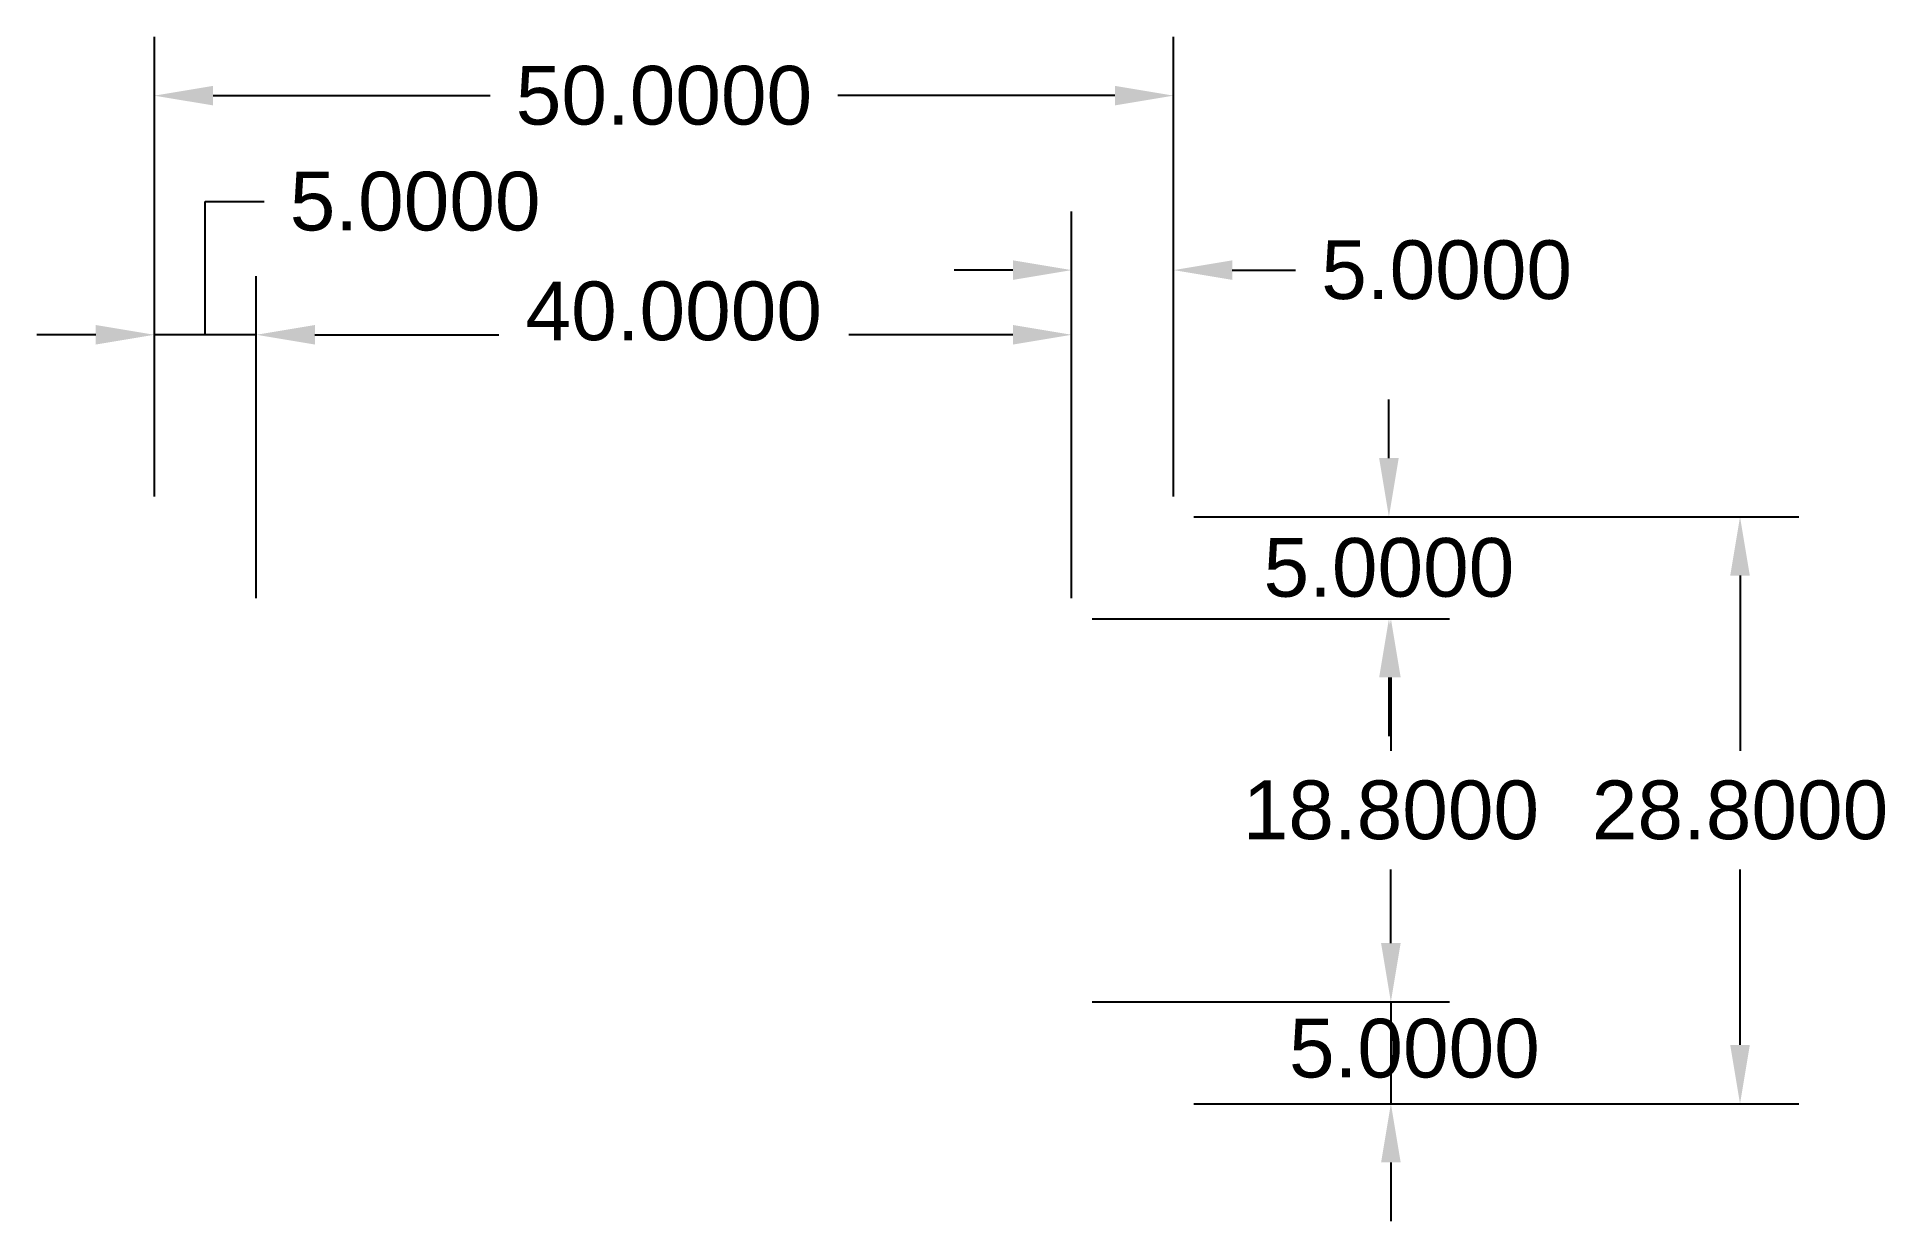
# Paper-space layout 'Layout2' of a CAD drawing. Header units: inches. Extents: x 4.82 to 10.49, y 3.88 to 7.51.
import ezdxf

# ---------------------------------------------------------------- set-up
doc = ezdxf.new("R2010")
doc.units = ezdxf.units.IN
doc.header["$MEASUREMENT"] = 0
doc.layers.get('0').update_dxf_attribs({"true_color": 0xc2ced6})
doc.styles.get("Standard").update_dxf_attribs({"font": 'arial.ttf'})
doc.dimstyles.new('Annotative', dxfattribs={"dimscale": 0, "dimtxt": 0.18, "dimasz": 0.18, "dimexe": 0.18, "dimexo": 0.0625, "dimgap": 0.09, "dimtad": 0, "dimtih": 1, "dimtoh": 1, "dimdec": 4, "dimzin": 0, "dimdsep": 46, "dimtxsty": 'Standard', "dimcen": 0.09, "dimadec": 0, "dimazin": 0, "dimtfac": 1, "dimtdec": 4, "dimtofl": 0, "dimtmove": 0, "dimatfit": 3, "dimfxl": 1, "dimtolj": 1, "dimtzin": 0, "dimarcsym": 0})

# ---------------------------------------------------------------- blocks, each defined once
blk = doc.blocks.new('*D25')
at = {"color": 0, "lineweight": -2, "transparency": 16777216}
for p, q in [((8.9654, 6.2223), (8.9654, 6.4023)), ((8.3675, 6.0423), (9.1454, 6.0423)), ((8.055, 5.7298), (9.1454, 5.7298)), ((8.9654, 5.5498), (8.9654, 5.3698))]:
    blk.add_line(p, q, dxfattribs=at)
at = {"color": 0, "transparency": 16777216}
for points in [[(8.9354, 6.2223), (8.9954, 6.2223), (8.9654, 6.0423)], [(8.9354, 5.5498), (8.9954, 5.5498), (8.9654, 5.7298)]]:
    blk.add_solid(points, dxfattribs=at)
at = {"layer": 'Defpoints', "color": 0, "transparency": 16777216}
for p in [(8.305, 6.0423), (7.9925, 5.7298), (8.9654, 5.7298)]:
    blk.add_point(p, dxfattribs=at)
at = {"color": 0, "transparency": 16777216, "insert": (8.9654, 5.886), "char_height": 0.18, "attachment_point": 5}
blk.add_mtext('\\A1;5.0000', dxfattribs=at)
blk = doc.blocks.new('*D26')
at = {"color": 0, "lineweight": -2, "transparency": 16777216}
for p, q in [((8.055, 5.7298), (9.1514, 5.7298)), ((8.9714, 5.5498), (8.9714, 5.3242)), ((8.9714, 4.7348), (8.9714, 4.9604)), ((8.055, 4.5548), (9.1514, 4.5548))]:
    blk.add_line(p, q, dxfattribs=at)
at = {"color": 0, "transparency": 16777216}
for points in [[(8.9414, 5.5498), (9.0014, 5.5498), (8.9714, 5.7298)], [(8.9414, 4.7348), (9.0014, 4.7348), (8.9714, 4.5548)]]:
    blk.add_solid(points, dxfattribs=at)
at = {"layer": 'Defpoints', "color": 0, "transparency": 16777216}
for p in [(7.9925, 5.7298), (7.9925, 4.5548), (8.9714, 4.5548)]:
    blk.add_point(p, dxfattribs=at)
at = {"color": 0, "transparency": 16777216, "insert": (8.9714, 5.1423), "char_height": 0.18, "attachment_point": 5}
blk.add_mtext('\\A1;18.8000', dxfattribs=at)
blk = doc.blocks.new('*D27')
at = {"color": 0, "lineweight": -2, "transparency": 16777216}
for p, q in [((8.9714, 4.7348), (8.9714, 4.9148)), ((8.055, 4.5548), (9.1514, 4.5548)), ((8.9714, 4.5548), (8.9714, 4.2423)), ((8.3675, 4.2423), (9.1514, 4.2423)), ((8.9714, 4.0623), (8.9714, 3.8823))]:
    blk.add_line(p, q, dxfattribs=at)
at = {"color": 0, "transparency": 16777216}
for points in [[(8.9414, 4.7348), (9.0014, 4.7348), (8.9714, 4.5548)], [(8.9414, 4.0623), (9.0014, 4.0623), (8.9714, 4.2423)]]:
    blk.add_solid(points, dxfattribs=at)
at = {"layer": 'Defpoints', "color": 0, "transparency": 16777216}
for p in [(7.9925, 4.5548), (8.305, 4.2423), (8.9714, 4.2423)]:
    blk.add_point(p, dxfattribs=at)
at = {"color": 0, "transparency": 16777216, "insert": (9.0435, 4.4114), "char_height": 0.18, "attachment_point": 5}
blk.add_mtext('\\A1;5.0000', dxfattribs=at)
blk = doc.blocks.new('*D28')
at = {"color": 0, "lineweight": -2, "transparency": 16777216}
for p, q in [((8.3675, 6.0423), (10.222, 6.0423)), ((10.042, 5.8623), (10.042, 5.3242)), ((10.042, 4.4223), (10.042, 4.9604)), ((8.3675, 4.2423), (10.222, 4.2423))]:
    blk.add_line(p, q, dxfattribs=at)
at = {"color": 0, "transparency": 16777216}
for points in [[(10.012, 5.8623), (10.072, 5.8623), (10.042, 6.0423)], [(10.012, 4.4223), (10.072, 4.4223), (10.042, 4.2423)]]:
    blk.add_solid(points, dxfattribs=at)
at = {"layer": 'Defpoints', "color": 0, "transparency": 16777216}
for p in [(8.305, 6.0423), (8.305, 4.2423), (10.042, 4.2423)]:
    blk.add_point(p, dxfattribs=at)
at = {"color": 0, "transparency": 16777216, "insert": (10.042, 5.1423), "char_height": 0.18, "attachment_point": 5}
blk.add_mtext('\\A1;28.8000', dxfattribs=at)
blk = doc.blocks.new('*D29')
at = {"color": 0, "lineweight": -2, "transparency": 16777216}
for p, q in [((7.9925, 5.7923), (7.9925, 6.979)), ((8.305, 6.1048), (8.305, 6.979)), ((7.8125, 6.799), (7.6325, 6.799)), ((8.485, 6.799), (8.6791, 6.799))]:
    blk.add_line(p, q, dxfattribs=at)
at = {"color": 0, "transparency": 16777216}
for points in [[(7.8125, 6.829), (7.8125, 6.769), (7.9925, 6.799)], [(8.485, 6.829), (8.485, 6.769), (8.305, 6.799)]]:
    blk.add_solid(points, dxfattribs=at)
at = {"layer": 'Defpoints', "color": 0, "transparency": 16777216}
for p in [(7.9925, 6.799), (8.305, 6.0423), (7.9925, 5.7298)]:
    blk.add_point(p, dxfattribs=at)
at = {"color": 0, "transparency": 16777216, "insert": (9.1424, 6.799), "char_height": 0.18, "attachment_point": 5}
blk.add_mtext('\\A1;5.0000', dxfattribs=at)
blk = doc.blocks.new('*D30')
at = {"color": 0, "lineweight": -2, "transparency": 16777216}
for p, q in [((5.4925, 5.7923), (5.4925, 6.7806)), ((7.9925, 5.7923), (7.9925, 6.7806)), ((5.6725, 6.6006), (6.2357, 6.6006)), ((7.8125, 6.6006), (7.3094, 6.6006))]:
    blk.add_line(p, q, dxfattribs=at)
at = {"color": 0, "transparency": 16777216}
for points in [[(5.6725, 6.6306), (5.6725, 6.5706), (5.4925, 6.6006)], [(7.8125, 6.6306), (7.8125, 6.5706), (7.9925, 6.6006)]]:
    blk.add_solid(points, dxfattribs=at)
at = {"layer": 'Defpoints', "color": 0, "transparency": 16777216}
for p in [(5.4925, 6.6006), (5.4925, 5.7298), (7.9925, 5.7298)]:
    blk.add_point(p, dxfattribs=at)
at = {"color": 0, "transparency": 16777216, "insert": (6.7725, 6.6727), "char_height": 0.18, "attachment_point": 5}
blk.add_mtext('\\A1;40.0000', dxfattribs=at)
blk = doc.blocks.new('*D31')
at = {"color": 0, "lineweight": -2, "transparency": 16777216}
for p, q in [((5.3362, 6.6006), (5.3362, 7.0094)), ((5.3362, 7.0094), (5.5162, 7.0094)), ((5.18, 6.1048), (5.18, 6.7806)), ((5.4925, 5.7923), (5.4925, 6.7806)), ((5, 6.6006), (4.82, 6.6006)), ((5.4925, 6.6006), (5.18, 6.6006)), ((5.6725, 6.6006), (5.8525, 6.6006))]:
    blk.add_line(p, q, dxfattribs=at)
at = {"color": 0, "transparency": 16777216}
for points in [[(5, 6.6306), (5, 6.5706), (5.18, 6.6006)], [(5.6725, 6.6306), (5.6725, 6.5706), (5.4925, 6.6006)]]:
    blk.add_solid(points, dxfattribs=at)
at = {"layer": 'Defpoints', "color": 0, "transparency": 16777216}
for p in [(5.18, 6.6006), (5.18, 6.0423), (5.4925, 5.7298)]:
    blk.add_point(p, dxfattribs=at)
at = {"color": 0, "transparency": 16777216, "insert": (5.9795, 7.0094), "char_height": 0.18, "attachment_point": 5}
blk.add_mtext('\\A1;5.0000', dxfattribs=at)
blk = doc.blocks.new('*D32')
at = {"color": 0, "lineweight": -2, "transparency": 16777216}
for p, q in [((5.18, 6.1048), (5.18, 7.5141)), ((8.305, 6.1048), (8.305, 7.5141)), ((5.36, 7.3341), (6.2092, 7.3341)), ((8.125, 7.3341), (7.2757, 7.3341))]:
    blk.add_line(p, q, dxfattribs=at)
at = {"color": 0, "transparency": 16777216}
for points in [[(5.36, 7.3641), (5.36, 7.3041), (5.18, 7.3341)], [(8.125, 7.3641), (8.125, 7.3041), (8.305, 7.3341)]]:
    blk.add_solid(points, dxfattribs=at)
at = {"layer": 'Defpoints', "color": 0, "transparency": 16777216}
for p in [(8.305, 7.3341), (5.18, 6.0423), (8.305, 6.0423)]:
    blk.add_point(p, dxfattribs=at)
at = {"color": 0, "transparency": 16777216, "insert": (6.7425, 7.3341), "char_height": 0.18, "attachment_point": 5}
blk.add_mtext('\\A1;50.0000', dxfattribs=at)

psp = doc.layouts.new('Layout2')

# ---------------------------------------------------------------- dimensions: what is measured, and where the dimension line sits
for base, p1, p2, picture, middle in [((8.3049745, 7.3341374), (5.1799745, 6.0422768), (8.3049745, 6.0422768), '*D32', (6.7424745, 7.3341374)), ((5.1799745, 6.6005755), (5.4924745, 5.7297768), (5.1799745, 6.0422768), '*D31', (5.6062245, 7.0093818))]:
    dim = psp.add_linear_dim(base=base, p1=p1, p2=p2, dimstyle='Annotative', override={"dimlfac": -16})
    dim.commit()
    dim.dimension.update_dxf_attribs({"geometry": picture, "text_midpoint": middle})
for base, p1, p2, picture, middle in [((7.9924745, 6.798998), (8.3049745, 6.0422768), (7.9924745, 5.7297768), '*D29', (9.1424413, 6.798998)), ((5.4924745, 6.6005755), (7.9924745, 5.7297768), (5.4924745, 5.7297768), '*D30', (6.7725352, 6.6727291))]:
    dim = psp.add_linear_dim(base=base, p1=p1, p2=p2, dimstyle='Annotative', override={"dimlfac": -16})
    dim.commit()
    dim.dimension.update_dxf_attribs({"geometry": picture, "text_midpoint": middle, "dimtype": 160})
for base, p1, p2, picture, middle in [((8.9653542, 5.7297768), (8.3049745, 6.0422768), (7.9924745, 5.7297768), '*D25', (8.9653542, 5.8860268)), ((8.9713692, 4.2422768), (7.9924745, 4.5547768), (8.3049745, 4.2422768), '*D27', (9.0435491, 4.4113951))]:
    dim = psp.add_linear_dim(base=base, p1=p1, p2=p2, angle=90, dimstyle='Annotative', override={"dimlfac": -16})
    dim.commit()
    dim.dimension.update_dxf_attribs({"geometry": picture, "text_midpoint": middle, "dimtype": 160})
for base, p1, p2, picture, middle in [((10.0420374, 4.2422768), (8.3049745, 6.0422768), (8.3049745, 4.2422768), '*D28', (10.0420374, 5.1422768)), ((8.9713692, 4.5547768), (7.9924745, 5.7297768), (7.9924745, 4.5547768), '*D26', (8.9713692, 5.1422768))]:
    dim = psp.add_linear_dim(base=base, p1=p1, p2=p2, angle=90, dimstyle='Annotative', override={"dimlfac": -16})
    dim.commit()
    dim.dimension.update_dxf_attribs({"geometry": picture, "text_midpoint": middle})

doc.saveas('drawing.dxf')
